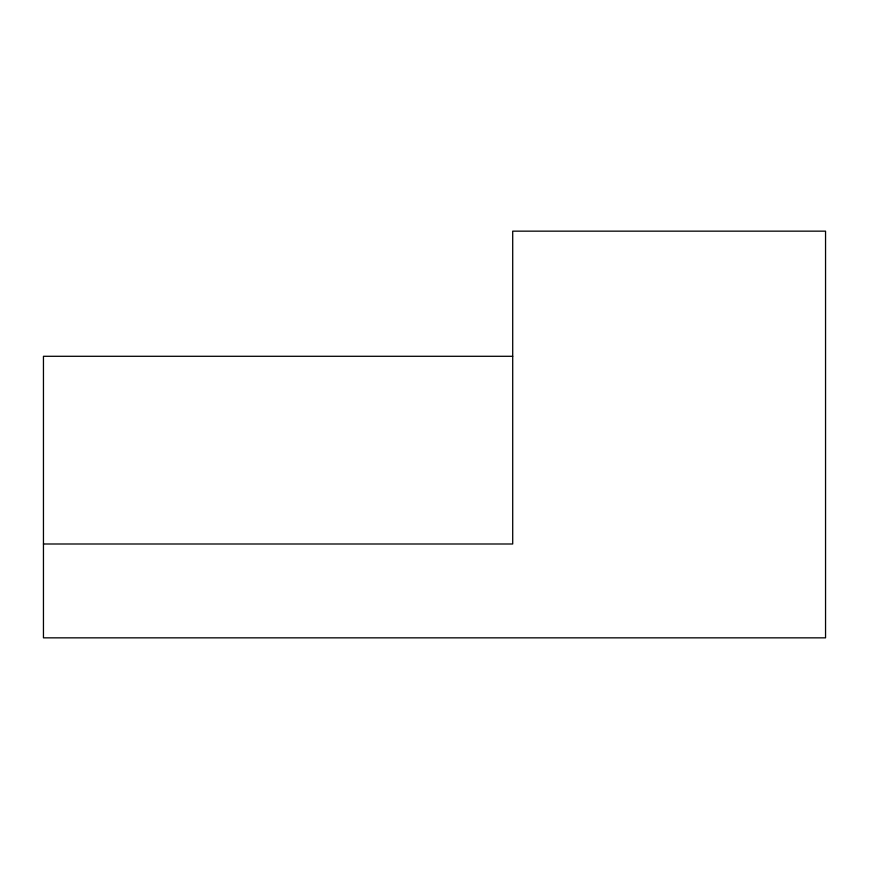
<?xml version="1.0" encoding="UTF-8"?>
<svg xmlns="http://www.w3.org/2000/svg" width="869" height="869" viewBox="0 0 869 869"><rect width="100%" height="100%" fill="white"/><g stroke="black" fill="none" stroke-linecap="round" stroke-linejoin="round"><path stroke-width="1.3" d="M512.71 356.29L43.45 356.29L43.45 637.846L825.55 637.846L825.55 231.154L512.71 231.154L512.71 543.994L43.45 543.994"/></g></svg>
